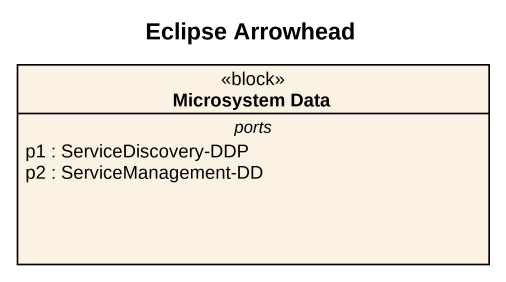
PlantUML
@startuml
title Eclipse Arrowhead
hide circle
hide empty members
class "Microsystem Data" as Microsystem_Data <<block>> {
  -- ports --
  p1 : ServiceDiscovery-DDP
  p2 : ServiceManagement-DD
}
@enduml
